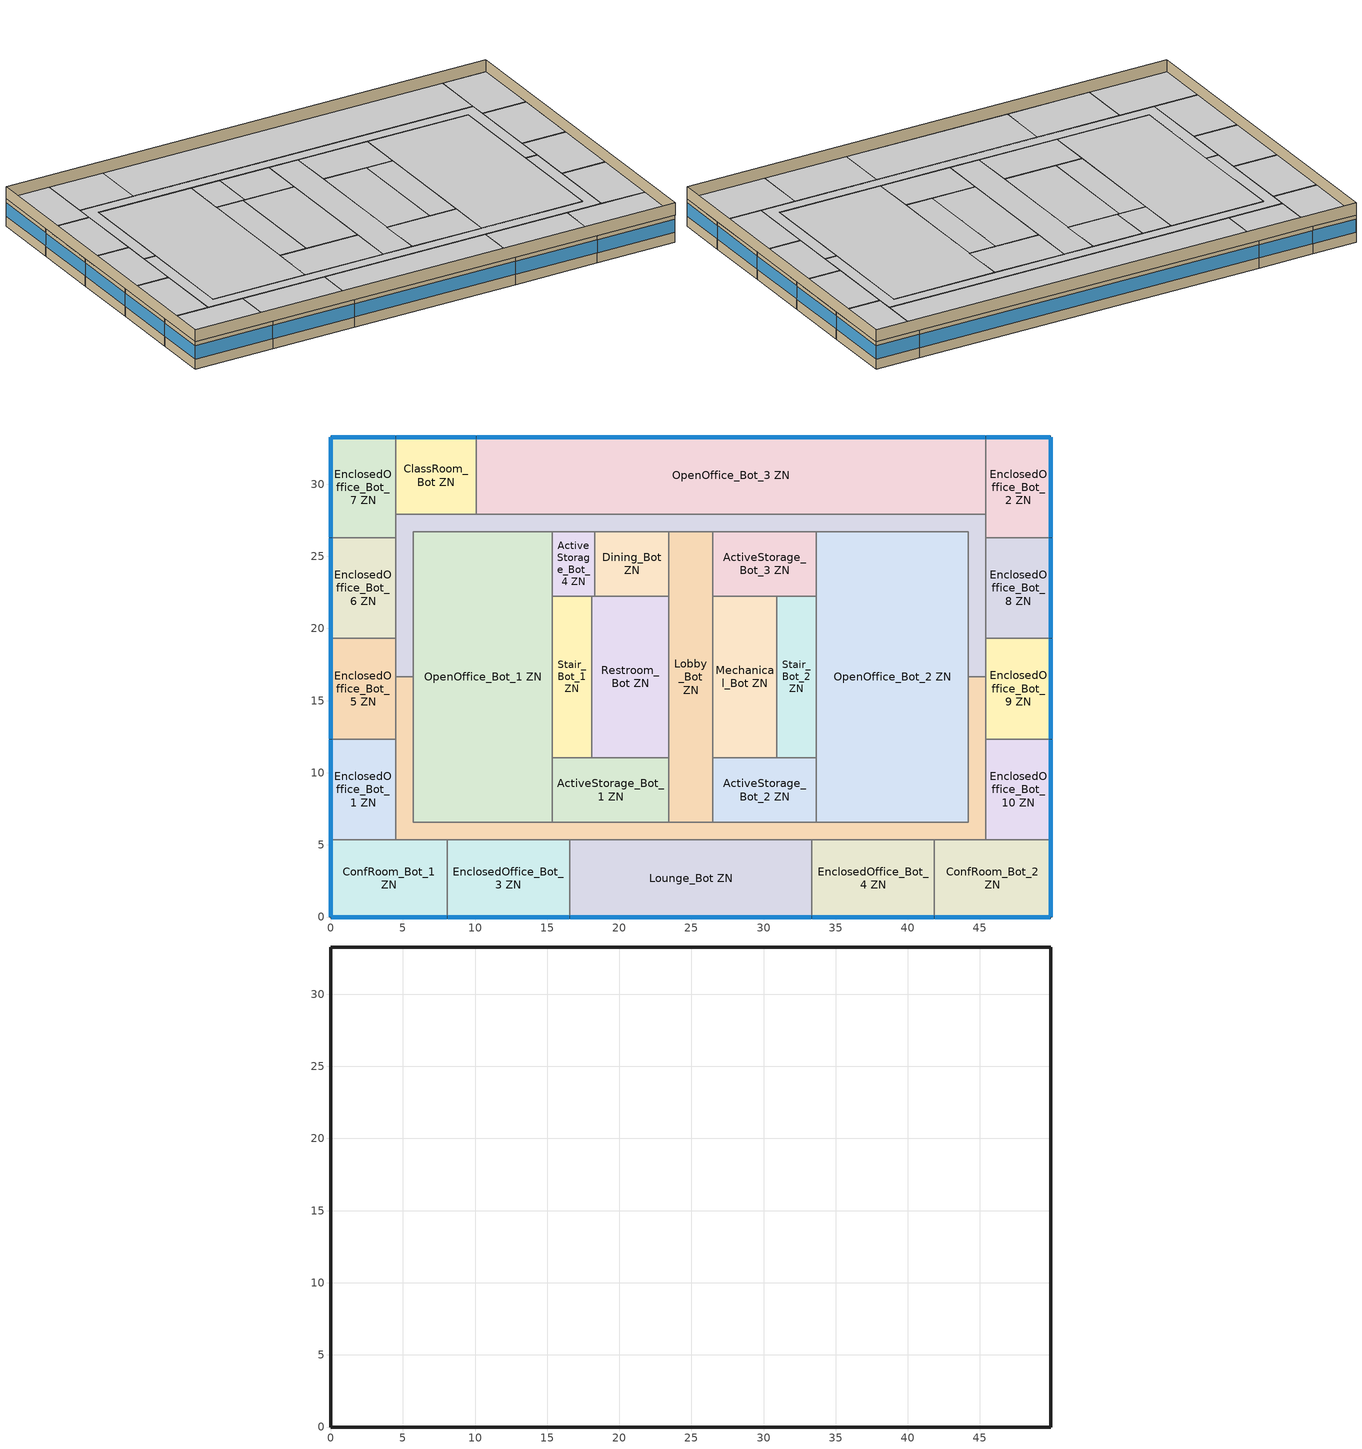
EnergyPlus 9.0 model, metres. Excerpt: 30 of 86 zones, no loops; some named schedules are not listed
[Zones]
ActiveStorage_Bot_1 ZN
 floor ground (ext_slab_8in_with_carpet): 23.43,11.04 23.43,6.56 15.35,6.56 15.35,11.04 z0
 wall to Stair_Bot_1 ZN (int_wall): 18.1,11.04 15.35,11.04 z0:2.74
 wall to Restroom_Bot ZN (int_wall): 23.43,11.04 18.1,11.04 z0:2.74
 wall to OpenOffice_Bot_1 ZN (int_wall): 15.35,11.04 15.35,6.56 z0:2.74
 wall to Corridor_Bot_1 ZN (int_wall): 15.35,6.56 23.43,6.56 z0:2.74
 wall to Lobby_Bot ZN (int_wall): 23.43,6.56 23.43,11.04 z0:2.74
 ceiling to FirstFloor_Plenum ZN (DropCeiling): 15.35,11.04 15.35,6.56 23.43,6.56 23.43,11.04 z2.74
ActiveStorage_Bot_2 ZN
 floor ground (ext_slab_8in_with_carpet): 33.67,11.04 33.67,6.56 26.48,6.56 26.48,11.04 z0
 wall to Mechanical_Bot ZN (int_wall): 30.93,11.04 26.48,11.04 z0:2.74
 wall to Lobby_Bot ZN (int_wall): 26.48,11.04 26.48,6.56 z0:2.74
 wall to Corridor_Bot_1 ZN (int_wall): 26.48,6.56 33.67,6.56 z0:2.74
 wall to Stair_Bot_2 ZN (int_wall): 33.67,11.04 30.93,11.04 z0:2.74
 wall to OpenOffice_Bot_2 ZN (int_wall): 33.67,6.56 33.67,11.04 z0:2.74
 ceiling to FirstFloor_Plenum ZN (DropCeiling): 26.48,11.04 26.48,6.56 33.67,6.56 33.67,11.04 z2.74
ActiveStorage_Bot_3 ZN
 floor ground (ext_slab_8in_with_carpet): 33.67,26.71 33.67,22.23 26.48,22.23 26.48,26.71 z0
 wall to Stair_Bot_2 ZN (int_wall): 30.93,22.23 33.67,22.23 z0:2.74
 wall to Mechanical_Bot ZN (int_wall): 26.48,22.23 30.93,22.23 z0:2.74
 wall to Lobby_Bot ZN (int_wall): 26.48,26.71 26.48,22.23 z0:2.74
 wall to Corridor_Bot_2 ZN (int_wall): 33.67,26.71 26.48,26.71 z0:2.74
 wall to OpenOffice_Bot_2 ZN (int_wall): 33.67,22.23 33.67,26.71 z0:2.74
 ceiling to FirstFloor_Plenum ZN (DropCeiling): 26.48,26.71 26.48,22.23 33.67,22.23 33.67,26.71 z2.74
ActiveStorage_Bot_4 ZN
 floor ground (ext_slab_8in_with_carpet): 18.31,26.71 18.31,22.23 15.35,22.23 15.35,26.71 z0
 wall to Dining_Bot ZN (int_wall): 18.31,22.23 18.31,26.71 z0:2.74
 wall to Restroom_Bot ZN (int_wall): 18.1,22.23 18.31,22.23 z0:2.74
 wall to OpenOffice_Bot_1 ZN (int_wall): 15.35,26.71 15.35,22.23 z0:2.74
 wall to Corridor_Bot_2 ZN (int_wall): 18.31,26.71 15.35,26.71 z0:2.74
 wall to Stair_Bot_1 ZN (int_wall): 15.35,22.23 18.1,22.23 z0:2.74
 ceiling to FirstFloor_Plenum ZN (DropCeiling): 15.35,26.71 15.35,22.23 18.31,22.23 18.31,26.71 z2.74
ClassRoom_Bot ZN
 floor ground (ext_slab_8in_with_carpet): 10.08,33.27 10.08,27.93 4.5,27.93 4.5,33.27 z0
 wall outside (nonres_ext_wall): 10.08,33.27 4.5,33.27 z0:2.74
 wall to EnclosedOffice_Bot_7 ZN (int_wall): 4.5,33.27 4.5,27.93 z0:2.74
 wall to Corridor_Bot_2 ZN (int_wall): 4.5,27.93 10.08,27.93 z0:2.74
 wall to OpenOffice_Bot_3 ZN (int_wall): 10.08,27.93 10.08,33.27 z0:2.74
 window (Window_U_0.57_SHGC_0.39): 10.06,33.27 4.53,33.27 z1.02:2.34
 ceiling to FirstFloor_Plenum ZN (DropCeiling): 4.5,33.27 4.5,27.93 10.08,27.93 10.08,33.27 z2.74
ConfRoom_Bot_1 ZN
 floor ground (ext_slab_8in_with_carpet): 8.07,5.34 8.07,0 0,0 0,5.34 z0
 wall outside (nonres_ext_wall): 0,5.34 0,0 8.07,0 z0:2.74
 wall to EnclosedOffice_Bot_1 ZN (int_wall): 4.5,5.34 0,5.34 z0:2.74
 wall to EnclosedOffice_Bot_3 ZN (int_wall): 8.07,0 8.07,5.34 z0:2.74
 wall to Corridor_Bot_1 ZN (int_wall): 8.07,5.34 4.5,5.34 z0:2.74
 window (Window_U_0.57_SHGC_0.39): 0.03,0 8.04,0 / 0,5.32 0,0.03 z1.02:2.34
 ceiling to FirstFloor_Plenum ZN (DropCeiling): 0,5.34 0,0 8.07,0 8.07,5.34 z2.74
ConfRoom_Bot_2 ZN
 floor ground (ext_slab_8in_with_carpet): 49.91,5.34 49.91,0 41.84,0 41.84,5.34 z0
 wall outside (nonres_ext_wall): 41.84,0 49.91,0 49.91,5.34 z0:2.74
 wall to Corridor_Bot_1 ZN (int_wall): 45.41,5.34 41.84,5.34 z0:2.74
 wall to EnclosedOffice_Bot_4 ZN (int_wall): 41.84,5.34 41.84,0 z0:2.74
 wall to EnclosedOffice_Bot_10 ZN (int_wall): 49.91,5.34 45.41,5.34 z0:2.74
 window (Window_U_0.57_SHGC_0.39): 41.87,0 49.89,0 / 49.91,0.03 49.91,5.32 z1.02:2.34
 ceiling to FirstFloor_Plenum ZN (DropCeiling): 41.84,5.34 41.84,0 49.91,0 49.91,5.34 z2.74
Corridor_Bot_1 ZN
 floor ground (ext_slab_8in_with_carpet): 45.41,16.64 45.41,5.34 4.5,5.34 4.5,16.64 5.72,16.64 5.72,6.56 44.19,6.56 44.19,16.64 z0
 wall to EnclosedOffice_Bot_4 ZN (int_wall): 33.34,5.34 41.84,5.34 z0:2.74
 wall to Lounge_Bot ZN (int_wall): 16.57,5.34 33.34,5.34 z0:2.74
 wall to OpenOffice_Bot_1 ZN (int_wall): 15.35,6.56 5.72,6.56 5.72,16.64 z0:2.74
 wall to Lobby_Bot ZN (int_wall): 26.48,6.56 23.43,6.56 z0:2.74
 wall to Corridor_Bot_2 ZN (int_wall): 5.72,16.64 4.5,16.64 / 45.41,16.64 44.19,16.64 z0:2.74
 wall to OpenOffice_Bot_2 ZN (int_wall): 44.19,16.64 44.19,6.56 33.67,6.56 z0:2.74
 wall to EnclosedOffice_Bot_10 ZN (int_wall): 45.41,5.34 45.41,12.34 z0:2.74
 wall to EnclosedOffice_Bot_3 ZN (int_wall): 8.07,5.34 16.57,5.34 z0:2.74
 wall to EnclosedOffice_Bot_1 ZN (int_wall): 4.5,12.33 4.5,5.34 z0:2.74
 wall to EnclosedOffice_Bot_5 ZN (int_wall): 4.5,16.64 4.5,12.33 z0:2.74
 wall to EnclosedOffice_Bot_9 ZN (int_wall): 45.41,12.34 45.41,16.64 z0:2.74
 ceiling to FirstFloor_Plenum ZN (DropCeiling): 4.5,16.64 4.5,5.34 45.41,5.34 45.41,16.64 44.19,16.64 44.19,6.56 5.72,6.56 5.72,16.64 z2.74
Corridor_Bot_2 ZN
 floor ground (ext_slab_8in_with_carpet): 45.41,27.93 45.41,16.64 44.19,16.64 44.19,26.71 5.72,26.71 5.72,16.64 4.5,16.64 4.5,27.93 z0
 wall to EnclosedOffice_Bot_7 ZN (int_wall): 4.5,27.93 4.5,26.29 z0:2.74
 wall to OpenOffice_Bot_3 ZN (int_wall): 45.41,27.93 10.08,27.93 z0:2.74
 wall to EnclosedOffice_Bot_9 ZN (int_wall): 45.41,16.64 45.41,19.32 z0:2.74
 wall to Dining_Bot ZN (int_wall): 18.31,26.71 23.43,26.71 z0:2.74
 wall to OpenOffice_Bot_2 ZN (int_wall): 33.67,26.71 44.19,26.71 44.19,16.64 z0:2.74
 wall to OpenOffice_Bot_1 ZN (int_wall): 5.72,16.64 5.72,26.71 15.35,26.71 z0:2.74
 wall to Lobby_Bot ZN (int_wall): 23.43,26.71 26.48,26.71 z0:2.74
 wall to EnclosedOffice_Bot_6 ZN (int_wall): 4.5,26.29 4.5,19.31 z0:2.74
 wall to EnclosedOffice_Bot_5 ZN (int_wall): 4.5,19.31 4.5,16.64 z0:2.74
 wall to EnclosedOffice_Bot_2 ZN (int_wall): 45.41,26.29 45.41,27.93 z0:2.74
 wall to EnclosedOffice_Bot_8 ZN (int_wall): 45.41,19.32 45.41,26.29 z0:2.74
 ceiling to FirstFloor_Plenum ZN (DropCeiling): 4.5,27.93 4.5,16.64 5.72,16.64 5.72,26.71 44.19,26.71 44.19,16.64 45.41,16.64 45.41,27.93 z2.74
Dining_Bot ZN
 floor ground (ext_slab_8in_with_carpet): 23.43,26.71 23.43,22.23 18.31,22.23 18.31,26.71 z0
 wall to Restroom_Bot ZN (int_wall): 18.31,22.23 23.43,22.23 z0:2.74
 wall to Lobby_Bot ZN (int_wall): 23.43,22.23 23.43,26.71 z0:2.74
 ceiling to FirstFloor_Plenum ZN (DropCeiling): 18.31,26.71 18.31,22.23 23.43,22.23 23.43,26.71 z2.74
EnclosedOffice_Bot_7 ZN
 floor ground (ext_slab_8in_with_carpet): 4.5,33.27 4.5,26.29 0,26.29 0,33.27 z0
 wall outside (nonres_ext_wall): 4.5,33.27 0,33.27 0,26.29 z0:2.74
 wall to EnclosedOffice_Bot_6 ZN (int_wall): 0,26.29 4.5,26.29 z0:2.74
 window (Window_U_0.57_SHGC_0.39): 4.48,33.27 0.03,33.27 z1.02:2.34; 0,33.25 0,26.32 z1.02:2.33
 ceiling to FirstFloor_Plenum ZN (DropCeiling): 0,33.27 0,26.29 4.5,26.29 4.5,33.27 z2.74
EnclosedOffice_Bot_1 ZN
 floor ground (ext_slab_8in_with_carpet): 4.5,12.33 4.5,5.34 0,5.34 0,12.33 z0
 wall outside (nonres_ext_wall): 0,12.33 0,5.34 z0:2.74
 wall to EnclosedOffice_Bot_5 ZN (int_wall): 4.5,12.33 0,12.33 z0:2.74
 window (Window_U_0.57_SHGC_0.39): 0,12.3 0,5.37 z1.02:2.33
 ceiling to FirstFloor_Plenum ZN (DropCeiling): 0,12.33 0,5.34 4.5,5.34 4.5,12.33 z2.74
EnclosedOffice_Bot_2 ZN
 floor ground (ext_slab_8in_with_carpet): 49.91,33.27 49.91,26.29 45.41,26.29 45.41,33.27 z0
 wall outside (nonres_ext_wall): 49.91,26.29 49.91,33.27 45.41,33.27 z0:2.74
 wall to OpenOffice_Bot_3 ZN (int_wall): 45.41,33.27 45.41,27.93 z0:2.74
 wall to EnclosedOffice_Bot_8 ZN (int_wall): 45.41,26.29 49.91,26.29 z0:2.74
 window (Window_U_0.57_SHGC_0.39): 49.89,33.27 45.43,33.27 z1.02:2.34; 49.91,26.32 49.91,33.25 z1.02:2.33
 ceiling to FirstFloor_Plenum ZN (DropCeiling): 45.41,33.27 45.41,26.29 49.91,26.29 49.91,33.27 z2.74
EnclosedOffice_Bot_10 ZN
 floor ground (ext_slab_8in_with_carpet): 49.91,12.33 49.91,5.34 45.41,5.34 45.41,12.33 z0
 wall outside (nonres_ext_wall): 49.91,5.34 49.91,12.33 z0:2.74
 wall to EnclosedOffice_Bot_9 ZN (int_wall): 49.91,12.33 45.41,12.33 z0:2.74
 window (Window_U_0.57_SHGC_0.39): 49.91,5.37 49.91,12.3 z1.02:2.33
 ceiling to FirstFloor_Plenum ZN (DropCeiling): 45.41,12.33 45.41,5.34 49.91,5.34 49.91,12.33 z2.74
EnclosedOffice_Bot_9 ZN
 floor ground (ext_slab_8in_with_carpet): 49.91,19.31 49.91,12.33 45.41,12.33 45.41,19.31 z0
 wall outside (nonres_ext_wall): 49.91,12.33 49.91,19.31 z0:2.74
 wall to EnclosedOffice_Bot_8 ZN (int_wall): 49.91,19.31 45.41,19.31 z0:2.74
 window (Window_U_0.57_SHGC_0.39): 49.91,12.36 49.91,19.28 z1.02:2.33
 ceiling to FirstFloor_Plenum ZN (DropCeiling): 45.41,19.31 45.41,12.33 49.91,12.33 49.91,19.31 z2.74
EnclosedOffice_Bot_3 ZN
 floor ground (ext_slab_8in_with_carpet): 16.57,5.34 16.57,0 8.07,0 8.07,5.34 z0
 wall outside (nonres_ext_wall): 8.07,0 16.57,0 z0:2.74
 wall to Lounge_Bot ZN (int_wall): 16.57,0 16.57,5.34 z0:2.74
 window (Window_U_0.57_SHGC_0.39): 8.09,0 16.55,0 z1.02:2.34
 ceiling to FirstFloor_Plenum ZN (DropCeiling): 8.07,5.34 8.07,0 16.57,0 16.57,5.34 z2.74
EnclosedOffice_Bot_4 ZN
 floor ground (ext_slab_8in_with_carpet): 41.84,5.34 41.84,0 33.34,0 33.34,5.34 z0
 wall outside (nonres_ext_wall): 33.34,0 41.84,0 z0:2.74
 wall to Lounge_Bot ZN (int_wall): 33.34,5.34 33.34,0 z0:2.74
 window (Window_U_0.57_SHGC_0.39): 33.36,0 41.82,0 z1.02:2.34
 ceiling to FirstFloor_Plenum ZN (DropCeiling): 33.34,5.34 33.34,0 41.84,0 41.84,5.34 z2.74
Lobby_Bot ZN
 floor ground (ext_slab_8in_with_carpet): 26.48,26.71 26.48,6.56 23.43,6.56 23.43,26.71 z0
 wall to Mechanical_Bot ZN (int_wall): 26.48,11.04 26.48,22.23 z0:2.74
 wall to Restroom_Bot ZN (int_wall): 23.43,22.23 23.43,11.04 z0:2.74
 ceiling to FirstFloor_Plenum ZN (DropCeiling): 23.43,26.71 23.43,6.56 26.48,6.56 26.48,26.71 z2.74
Lounge_Bot ZN
 floor ground (ext_slab_8in_with_carpet): 33.34,5.34 33.34,0 16.57,0 16.57,5.34 z0
 wall outside (nonres_ext_wall): 16.57,0 33.34,0 z0:2.74
 window (Window_U_0.57_SHGC_0.39): 16.6,0 33.31,0 z1.02:2.33
 ceiling to FirstFloor_Plenum ZN (DropCeiling): 16.57,5.34 16.57,0 33.34,0 33.34,5.34 z2.74
Mechanical_Bot ZN
 floor ground (ext_slab_8in_with_carpet): 30.93,22.23 30.93,11.04 26.48,11.04 26.48,22.23 z0
 wall to Stair_Bot_2 ZN (int_wall): 30.93,11.04 30.93,22.23 z0:2.74
 ceiling to FirstFloor_Plenum ZN (DropCeiling): 26.48,22.23 26.48,11.04 30.93,11.04 30.93,22.23 z2.74
OpenOffice_Bot_1 ZN
 floor ground (ext_slab_8in_with_carpet): 15.35,26.71 15.35,6.56 5.72,6.56 5.72,26.71 z0
 wall to Stair_Bot_1 ZN (int_wall): 15.35,11.04 15.35,22.23 z0:2.74
 ceiling to FirstFloor_Plenum ZN (DropCeiling): 5.72,26.71 5.72,6.56 15.35,6.56 15.35,26.71 z2.74
OpenOffice_Bot_2 ZN
 floor ground (ext_slab_8in_with_carpet): 44.19,26.71 44.19,6.56 33.67,6.56 33.67,26.71 z0
 wall to Stair_Bot_2 ZN (int_wall): 33.67,22.23 33.67,11.04 z0:2.74
 ceiling to FirstFloor_Plenum ZN (DropCeiling): 33.67,26.71 33.67,6.56 44.19,6.56 44.19,26.71 z2.74
OpenOffice_Bot_3 ZN
 floor ground (ext_slab_8in_with_carpet): 45.41,33.27 45.41,27.93 10.08,27.93 10.08,33.27 z0
 wall outside (nonres_ext_wall): 45.41,33.27 10.08,33.27 z0:2.74
 window (Window_U_0.57_SHGC_0.39): 45.38,33.27 10.11,33.27 z1.02:2.33
 ceiling to FirstFloor_Plenum ZN (DropCeiling): 10.08,33.27 10.08,27.93 45.41,27.93 45.41,33.27 z2.74
Restroom_Bot ZN
 floor ground (ext_slab_8in_with_carpet): 23.43,22.23 23.43,11.04 18.1,11.04 18.1,22.23 z0
 wall to Stair_Bot_1 ZN (int_wall): 18.1,22.23 18.1,11.04 z0:2.74
 ceiling to FirstFloor_Plenum ZN (DropCeiling): 18.1,22.23 18.1,11.04 23.43,11.04 23.43,22.23 z2.74
Stair_Bot_1 ZN
 floor ground (ext_slab_8in_with_carpet): 18.1,22.23 18.1,11.04 15.35,11.04 15.35,22.23 z0
 ceiling to FirstFloor_Plenum ZN (DropCeiling): 15.35,22.23 15.35,11.04 18.1,11.04 18.1,22.23 z2.74
Stair_Bot_2 ZN
 floor ground (ext_slab_8in_with_carpet): 33.67,22.23 33.67,11.04 30.93,11.04 30.93,22.23 z0
 ceiling to FirstFloor_Plenum ZN (DropCeiling): 30.93,22.23 30.93,11.04 33.67,11.04 33.67,22.23 z2.74
EnclosedOffice_Bot_6 ZN
 floor ground (ext_slab_8in_with_carpet): 4.5,26.29 4.5,19.31 0,19.31 0,26.29 z0
 wall outside (nonres_ext_wall): 0,26.29 0,19.31 z0:2.74
 wall to EnclosedOffice_Bot_5 ZN (int_wall): 0,19.31 4.5,19.31 z0:2.74
 window (Window_U_0.57_SHGC_0.39): 0,26.26 0,19.34 z1.02:2.33
 ceiling to FirstFloor_Plenum ZN (DropCeiling): 0,26.29 0,19.31 4.5,19.31 4.5,26.29 z2.74
EnclosedOffice_Bot_5 ZN
 floor ground (ext_slab_8in_with_carpet): 4.5,19.31 4.5,12.33 0,12.33 0,19.31 z0
 wall outside (nonres_ext_wall): 0,19.31 0,12.33 z0:2.74
 window (Window_U_0.57_SHGC_0.39): 0,19.28 0,12.36 z1.02:2.33
 ceiling to FirstFloor_Plenum ZN (DropCeiling): 0,19.31 0,12.33 4.5,12.33 4.5,19.31 z2.74
EnclosedOffice_Bot_8 ZN
 floor ground (ext_slab_8in_with_carpet): 49.91,26.29 49.91,19.31 45.41,19.31 45.41,26.29 z0
 wall outside (nonres_ext_wall): 49.91,19.31 49.91,26.29 z0:2.74
 window (Window_U_0.57_SHGC_0.39): 49.91,19.34 49.91,26.26 z1.02:2.33
 ceiling to FirstFloor_Plenum ZN (DropCeiling): 45.41,26.29 45.41,19.31 49.91,19.31 49.91,26.29 z2.74
FirstFloor_Plenum ZN
 wall outside (nonres_ext_wall): 49.91,0 49.91,33.27 0,33.27 0,0 49.91,0 z2.74:3.96
[Building]
OfficeMedium: North Axis {deg}=0; Terrain=City; Loads Convergence Tolerance Value=0.04; Temperature Convergence Tolerance Value {deltaC}=0.2; Solar Distribution=FullInteriorAndExterior; Maximum Number of Warmup Days=25; Minimum Number of Warmup Days=6
[Site:Location]
Site:Location=Albuquerque.Intl.Sunport_NM_USA WMO=723650; Latitude {N+ S-}=35.04; Longitude {W- E+}=-106.62; Time Zone Relative to GMT {GMT+/-}=-7; Elevation {m}=1620
[SizingPeriod:DesignDay] Day of Month=21; Dry-Bulb Temperature Range Modifier Type=DefaultMultipliers; Humidity Condition Type=Wetbulb; Barometric Pressure {Pa}=83318; Rain {Yes/No}=No; Snow on ground {Yes/No}=No; Daylight Savings Time Indicator=No
Name | Month | Day Type | Maximum Dry-Bulb Temperature {C} | Daily Dry-Bulb Temperature Range {C} | Wetbulb at Maximum Dry-Bulb {C} | Wind Speed {m/s} design conditions vs. traditional 6.71 m/s (15 mph) | Wind Direction {Degrees; N=0, S=180} | Solar Model Indicator | Clearness {0.0 to 1.1} | Wind Speed {m/s} design conditions vs. traditional 3.35 m/s (7mph) | ASHRAE Clear Sky Optical Depth for Beam Irradiance (taub) | ASHRAE Clear Sky Optical Depth for Diffuse Irradiance (taud)
Albuquerque.Intl.Sunport_NM_USA Ann Htg 99.6% Condns DB | 12 | WinterDesignDay | -7.9 | 0 | -7.9 | 3.2 | 0 | ASHRAEClearSky | 0
Albuquerque.Intl.Sunport_NM_USA Ann Clg .4% Condns DB=>MWB | 7 | SummerDesignDay | 35.1 | 13.5 | 15.7 |  | 220 | ASHRAETau |  | 4.4 | 0.463 | 1.887
[Site:WaterMainsTemperature]
Calculation Method=Correlation; Annual average outdoor air temperature {C}=13.6333; Maximum difference in monthly average outdoor air temperatures {C}=23.5
[Site:GroundTemperature:FCfactorMethod]
January Ground Temperature {C}=13.7; February Ground Temperature {C}=7; March Ground Temperature {C}=2.1; April Ground Temperature {C}=2.6; May Ground Temperature {C}=4.3; June Ground Temperature {C}=8.8; July Ground Temperature {C}=13.9; August Ground Temperature {C}=17.8; September Ground Temperature {C}=23.2; October Ground Temperature {C}=25.6; November Ground Temperature {C}=24.1; December Ground Temperature {C}=20.5
[Material:NoMass]
CP02 CARPET PAD: VeryRough, 0.21648, 0.9, 0.7, 0.8
Nonres_Exterior_Wall_Insulation: MediumSmooth, 1.03652, 0.9, 0.7, 0.7
[Construction]
InteriorFurnishings: Std Wood 6inch
DropCeiling: AC02 Acoustic Ceiling
int_wall: G01 13mm gypsum board, G01 13mm gypsum board
ext_slab_8in_with_carpet: 200mm Normalweight concrete floor, CP02 CARPET PAD
nonres_ext_wall: F07 25mm stucco, G01 16mm gypsum board, Nonres_Exterior_Wall_Insulation, G01 16mm gypsum board
Window_U_0.57_SHGC_0.39: Glazing Layer
[Material]
Name | Roughness | Thickness {m} | Conductivity {W/m-K} | Density {kg/m3} | Specific Heat {J/kg-K} | Thermal Absorptance | Solar Absorptance | Visible Absorptance | Absorptance:Thermal | Absorptance:Solar | Absorptance:Visible
Std Wood 6inch | MediumSmooth | 0.15 | 0.12 | 540 | 1210 | 0.9 | 0.7 | 0.7
AC02 Acoustic Ceiling | MediumSmooth | 0.0127 | 0.057 | 288 | 1339 | 0.9 | 0.7 | 0.2
F07 25mm stucco | Smooth | 0.0254 | 0.72 | 1856 | 840 | 0.9 | 0.7 | 0.7
G01 13mm gypsum board | Smooth | 0.0127 | 0.16 | 800 | 1090 |  |  |  | 0.9 | 0.7 | 0.5
G01 16mm gypsum board | MediumSmooth | 0.0159 | 0.16 | 800 | 1090
200mm Normalweight concrete floor | MediumRough | 0.2032 | 2.31 | 2322 | 832
[WindowMaterial:SimpleGlazingSystem]
Glazing Layer: U-Factor {W/m2-K}=3.23661; Solar Heat Gain Coefficient=0.39; Visible Transmittance=0.39
[Zone]
ActiveStorage_Bot_1 ZN; ActiveStorage_Bot_2 ZN; ActiveStorage_Bot_3 ZN; ActiveStorage_Bot_4 ZN; ClassRoom_Bot ZN; ConfRoom_Bot_1 ZN; ConfRoom_Bot_2 ZN; Corridor_Bot_1 ZN; Corridor_Bot_2 ZN; Dining_Bot ZN; EnclosedOffice_Bot_1 ZN; EnclosedOffice_Bot_10 ZN; EnclosedOffice_Bot_3 ZN; EnclosedOffice_Bot_4 ZN; Lobby_Bot ZN; Lounge_Bot ZN; Mechanical_Bot ZN; OpenOffice_Bot_1 ZN; OpenOffice_Bot_2 ZN; OpenOffice_Bot_3 ZN; Restroom_Bot ZN; Stair_Bot_1 ZN; Stair_Bot_2 ZN: 
FirstFloor_Plenum ZN: Part of Total Floor Area=No
EnclosedOffice_Bot_7 ZN; EnclosedOffice_Bot_6 ZN; EnclosedOffice_Bot_5 ZN; EnclosedOffice_Bot_2 ZN; EnclosedOffice_Bot_8 ZN; EnclosedOffice_Bot_9 ZN: Multiplier=1
[InternalMass] Construction=InteriorFurnishings
Name | Zone | Surface Area {m2}
ActiveStorage_Bot_1 Mass | ActiveStorage_Bot_1 ZN | 72.3705
ActiveStorage_Bot_2 Mass | ActiveStorage_Bot_2 ZN | 64.4479
ActiveStorage_Bot_3 Mass | ActiveStorage_Bot_3 ZN | 64.4479
ActiveStorage_Bot_4 Mass | ActiveStorage_Bot_4 ZN | 26.4846
ClassRoom_Bot Mass | ClassRoom_Bot ZN | 59.582
ConfRoom_Bot_1 Mass | ConfRoom_Bot_1 ZN | 86.211
ConfRoom_Bot_2 Mass | ConfRoom_Bot_2 ZN | 86.211
Corridor_Bot_1 Mass | Corridor_Bot_1 ZN | 148.881
Corridor_Bot_2 Mass | Corridor_Bot_2 ZN | 148.881
Dining_Bot Mass | Dining_Bot ZN | 45.8859
EnclosedOffice_Bot_7 Mass | EnclosedOffice_Bot_7 ZN | 62.8993
EnclosedOffice_Bot_10 Mass | EnclosedOffice_Bot_10 ZN | 62.8993
EnclosedOffice_Bot_3 Mass | EnclosedOffice_Bot_3 ZN | 90.8582
EnclosedOffice_Bot_4 Mass | EnclosedOffice_Bot_4 ZN | 90.8582
Lobby_Bot Mass | Lobby_Bot ZN | 122.855
Lounge_Bot Mass | Lounge_Bot ZN | 179.104
Mechanical_Bot Mass | Mechanical_Bot ZN | 99.6165
OpenOffice_Bot_1 Mass | OpenOffice_Bot_1 ZN | 388.208
OpenOffice_Bot_2 Mass | OpenOffice_Bot_2 ZN | 423.848
OpenOffice_Bot_3 Mass | OpenOffice_Bot_3 ZN | 377.296
Restroom_Bot Mass | Restroom_Bot ZN | 119.412
Stair_Bot_1 Mass | Stair_Bot_1 ZN | 61.4118
Stair_Bot_2 Mass | Stair_Bot_2 ZN | 61.4118
EnclosedOffice_Bot_6 Mass | EnclosedOffice_Bot_6 ZN | 62.8993
EnclosedOffice_Bot_5 Mass | EnclosedOffice_Bot_5 ZN | 62.8993
EnclosedOffice_Bot_1 Mass | EnclosedOffice_Bot_1 ZN | 62.8993
EnclosedOffice_Bot_9 Mass | EnclosedOffice_Bot_9 ZN | 62.8993
EnclosedOffice_Bot_8 Mass | EnclosedOffice_Bot_8 ZN | 62.8993
EnclosedOffice_Bot_2 Mass | EnclosedOffice_Bot_2 ZN | 62.8993
[People]
ClassRoom_Bot ZN People: ClassRoom_Bot ZN, ClassRoom_Bot ZN Occupancy Schedule, People, 16, 0.3, AUTOCALCULATE, ACTIVITY_SCH, No, ZoneAveraged, WORK_EFF_SCH, CLOTHING_SCH, CLOTHING_SCH, AIR_VELO_SCH
EnclosedOffice_Bot_1 ZN People: EnclosedOffice_Bot_1 ZN, EnclosedOffice_Bot_1 ZN Occupancy Schedule, People, 2, 0.3, AUTOCALCULATE, ACTIVITY_SCH, No, ZoneAveraged, WORK_EFF_SCH, CLOTHING_SCH, CLOTHING_SCH, AIR_VELO_SCH
EnclosedOffice_Bot_2 ZN People: EnclosedOffice_Bot_2 ZN, EnclosedOffice_Bot_2 ZN Occupancy Schedule, People, 2, 0.3, AUTOCALCULATE, ACTIVITY_SCH, No, ZoneAveraged, WORK_EFF_SCH, CLOTHING_SCH, CLOTHING_SCH, AIR_VELO_SCH
EnclosedOffice_Bot_3 ZN People: EnclosedOffice_Bot_3 ZN, EnclosedOffice_Bot_3 ZN Occupancy Schedule, People, 2, 0.3, AUTOCALCULATE, ACTIVITY_SCH, No, ZoneAveraged, WORK_EFF_SCH, CLOTHING_SCH, CLOTHING_SCH, AIR_VELO_SCH
EnclosedOffice_Bot_4 ZN People: EnclosedOffice_Bot_4 ZN, EnclosedOffice_Bot_4 ZN Occupancy Schedule, People, 2, 0.3, AUTOCALCULATE, ACTIVITY_SCH, No, ZoneAveraged, WORK_EFF_SCH, CLOTHING_SCH, CLOTHING_SCH, AIR_VELO_SCH
EnclosedOffice_Bot_5 ZN People: EnclosedOffice_Bot_5 ZN, EnclosedOffice_Bot_5 ZN Occupancy Schedule, People, 2, 0.3, AUTOCALCULATE, ACTIVITY_SCH, No, ZoneAveraged, WORK_EFF_SCH, CLOTHING_SCH, CLOTHING_SCH, AIR_VELO_SCH
EnclosedOffice_Bot_6 ZN People: EnclosedOffice_Bot_6 ZN, EnclosedOffice_Bot_6 ZN Occupancy Schedule, People, 2, 0.3, AUTOCALCULATE, ACTIVITY_SCH, No, ZoneAveraged, WORK_EFF_SCH, CLOTHING_SCH, CLOTHING_SCH, AIR_VELO_SCH
EnclosedOffice_Bot_7 ZN People: EnclosedOffice_Bot_7 ZN, EnclosedOffice_Bot_7 ZN Occupancy Schedule, People, 2, 0.3, AUTOCALCULATE, ACTIVITY_SCH, No, ZoneAveraged, WORK_EFF_SCH, CLOTHING_SCH, CLOTHING_SCH, AIR_VELO_SCH
EnclosedOffice_Bot_8 ZN People: EnclosedOffice_Bot_8 ZN, EnclosedOffice_Bot_8 ZN Occupancy Schedule, People, 2, 0.3, AUTOCALCULATE, ACTIVITY_SCH, No, ZoneAveraged, WORK_EFF_SCH, CLOTHING_SCH, CLOTHING_SCH, AIR_VELO_SCH
EnclosedOffice_Bot_9 ZN People: EnclosedOffice_Bot_9 ZN, EnclosedOffice_Bot_9 ZN Occupancy Schedule, People, 2, 0.3, AUTOCALCULATE, ACTIVITY_SCH, No, ZoneAveraged, WORK_EFF_SCH, CLOTHING_SCH, CLOTHING_SCH, AIR_VELO_SCH
EnclosedOffice_Bot_10 ZN People: EnclosedOffice_Bot_10 ZN, EnclosedOffice_Bot_10 ZN Occupancy Schedule, People, 2, 0.3, AUTOCALCULATE, ACTIVITY_SCH, No, ZoneAveraged, WORK_EFF_SCH, CLOTHING_SCH, CLOTHING_SCH, AIR_VELO_SCH
ConfRoom_Bot_1 ZN People: ConfRoom_Bot_1 ZN, ConfRoom_Bot_1 ZN Occupancy Schedule, People, 23, 0.3, AUTOCALCULATE, ACTIVITY_SCH, No, ZoneAveraged, WORK_EFF_SCH, CLOTHING_SCH, CLOTHING_SCH, AIR_VELO_SCH
ConfRoom_Bot_2 ZN People: ConfRoom_Bot_2 ZN, ConfRoom_Bot_2 ZN Occupancy Schedule, People, 23, 0.3, AUTOCALCULATE, ACTIVITY_SCH, No, ZoneAveraged, WORK_EFF_SCH, CLOTHING_SCH, CLOTHING_SCH, AIR_VELO_SCH
Dining_Bot ZN People: Dining_Bot ZN, Dining_Bot ZN Occupancy Schedule, People, 12, 0.3, AUTOCALCULATE, ACTIVITY_SCH, No, ZoneAveraged, WORK_EFF_SCH, CLOTHING_SCH, CLOTHING_SCH, AIR_VELO_SCH
Lounge_Bot ZN People: Lounge_Bot ZN, Lounge_Bot ZN Occupancy Schedule, People, 29, 0.3, AUTOCALCULATE, ACTIVITY_SCH, No, ZoneAveraged, WORK_EFF_SCH, CLOTHING_SCH, CLOTHING_SCH, AIR_VELO_SCH
Lobby_Bot ZN People: Lobby_Bot ZN, Lobby_Bot ZN Occupancy Schedule, People, 7, 0.3, AUTOCALCULATE, ACTIVITY_SCH, No, ZoneAveraged, WORK_EFF_SCH, CLOTHING_SCH, CLOTHING_SCH, AIR_VELO_SCH
OpenOffice_Bot_1 ZN People: OpenOffice_Bot_1 ZN, OpenOffice_Bot_1 ZN Occupancy Schedule, People, 10, 0.3, AUTOCALCULATE, ACTIVITY_SCH, No, ZoneAveraged, WORK_EFF_SCH, CLOTHING_SCH, CLOTHING_SCH, AIR_VELO_SCH
OpenOffice_Bot_2 ZN People: OpenOffice_Bot_2 ZN, OpenOffice_Bot_2 ZN Occupancy Schedule, People, 11, 0.3, AUTOCALCULATE, ACTIVITY_SCH, No, ZoneAveraged, WORK_EFF_SCH, CLOTHING_SCH, CLOTHING_SCH, AIR_VELO_SCH
OpenOffice_Bot_3 ZN People: OpenOffice_Bot_3 ZN, OpenOffice_Bot_3 ZN Occupancy Schedule, People, 10, 0.3, AUTOCALCULATE, ACTIVITY_SCH, No, ZoneAveraged, WORK_EFF_SCH, CLOTHING_SCH, CLOTHING_SCH, AIR_VELO_SCH
[Lights] Schedule=BLDG_LIGHT_SCH; Design Level Calculation Method=Watts/Area; Watts per Zone Floor Area {W/m2}=10.7639; Return Air Fraction=0; Fraction Radiant=0.7; Fraction Visible=0.2; Fraction Replaceable=1; Return Air Fraction Calculated from Plenum Temperature=No
Name | Zone or ZoneList
ActiveStorage_Bot_1 ZN_Lights | ActiveStorage_Bot_1 ZN
ActiveStorage_Bot_2 ZN_Lights | ActiveStorage_Bot_2 ZN
ActiveStorage_Bot_3 ZN_Lights | ActiveStorage_Bot_3 ZN
ActiveStorage_Bot_4 ZN_Lights | ActiveStorage_Bot_4 ZN
ClassRoom_Bot ZN_Lights | ClassRoom_Bot ZN
ConfRoom_Bot_1 ZN_Lights | ConfRoom_Bot_1 ZN
ConfRoom_Bot_2 ZN_Lights | ConfRoom_Bot_2 ZN
Corridor_Bot_1 ZN_Lights | Corridor_Bot_1 ZN
Corridor_Bot_2 ZN_Lights | Corridor_Bot_2 ZN
Dining_Bot ZN_Lights | Dining_Bot ZN
EnclosedOffice_Bot_1 ZN_Lights | EnclosedOffice_Bot_1 ZN
EnclosedOffice_Bot_10 ZN_Lights | EnclosedOffice_Bot_10 ZN
EnclosedOffice_Bot_3 ZN_Lights | EnclosedOffice_Bot_3 ZN
EnclosedOffice_Bot_4 ZN_Lights | EnclosedOffice_Bot_4 ZN
Lobby_Bot ZN_Lights | Lobby_Bot ZN
Lounge_Bot ZN_Lights | Lounge_Bot ZN
Mechanical_Bot ZN_Lights | Mechanical_Bot ZN
OpenOffice_Bot_1 ZN_Lights | OpenOffice_Bot_1 ZN
OpenOffice_Bot_2 ZN_Lights | OpenOffice_Bot_2 ZN
OpenOffice_Bot_3 ZN_Lights | OpenOffice_Bot_3 ZN
Restroom_Bot ZN_Lights | Restroom_Bot ZN
Stair_Bot_1 ZN_Lights | Stair_Bot_1 ZN
Stair_Bot_2 ZN_Lights | Stair_Bot_2 ZN
EnclosedOffice_Bot_7 ZN_Lights | EnclosedOffice_Bot_7 ZN
EnclosedOffice_Bot_6 ZN_Lights | EnclosedOffice_Bot_6 ZN
EnclosedOffice_Bot_5 ZN_Lights | EnclosedOffice_Bot_5 ZN
EnclosedOffice_Bot_2 ZN_Lights | EnclosedOffice_Bot_2 ZN
EnclosedOffice_Bot_8 ZN_Lights | EnclosedOffice_Bot_8 ZN
EnclosedOffice_Bot_9 ZN_Lights | EnclosedOffice_Bot_9 ZN
[ElectricEquipment] Zone or ZoneList=Lobby_Bot ZN; Design Level Calculation Method=EquipmentLevel; Fraction Latent=0; Fraction Radiant=0.5; Fraction Lost=0
Name | Schedule | Design Level {W}
Core_bottom_Elevators_Equip | BLDG_ELEVATORS | 32109.9
Elevators_Lights_Fan | ELEV_LIGHT_FAN_SCH_24_7 | 323.8
[ZoneInfiltration:DesignFlowRate]
Name | Zone or ZoneList | Schedule | Design Flow Rate Calculation Method | Flow per Exterior Surface Area {m3/s-m2} | Constant Term Coefficient | Temperature Term Coefficient | Velocity Term Coefficient | Velocity Squared Term Coefficient | Design Flow Rate {m3/s}
ClassRoom_Bot Infiltration | ClassRoom_Bot ZN | INFIL_SCH_PNNL | Flow/ExteriorArea | 0.00102413 | 0 | 0 | 0.224 | 0
ConfRoom_Bot_1 Infiltration | ConfRoom_Bot_1 ZN | INFIL_SCH_PNNL | Flow/ExteriorArea | 0.00102413 | 0 | 0 | 0.224 | 0
ConfRoom_Bot_2 Infiltration | ConfRoom_Bot_2 ZN | INFIL_SCH_PNNL | Flow/ExteriorArea | 0.00102413 | 0 | 0 | 0.224 | 0
EnclosedOffice_Bot_7 Infiltration | EnclosedOffice_Bot_7 ZN | INFIL_SCH_PNNL | Flow/ExteriorArea | 0.00102413 | 0 | 0 | 0.224 | 0
EnclosedOffice_Bot_10 Infiltration | EnclosedOffice_Bot_10 ZN | INFIL_SCH_PNNL | Flow/ExteriorArea | 0.00102413 | 0 | 0 | 0.224 | 0
EnclosedOffice_Bot_3 Infiltration | EnclosedOffice_Bot_3 ZN | INFIL_SCH_PNNL | Flow/ExteriorArea | 0.00102413 | 0 | 0 | 0.224 | 0
EnclosedOffice_Bot_4 Infiltration | EnclosedOffice_Bot_4 ZN | INFIL_SCH_PNNL | Flow/ExteriorArea | 0.00102413 | 0 | 0 | 0.224 | 0
FirstFloor_Plenum Infiltration | FirstFloor_Plenum ZN | ALWAYS_ON | Flow/ExteriorArea | 0.00102413 | 0 | 0 | 0.224 | 0
entry door Infiltration | Lounge_Bot ZN | INFIL_Door_Opening_SCH | Flow/Zone |  |  |  |  |  | 0.67866
Lounge_Bot Infiltration | Lounge_Bot ZN | INFIL_SCH_PNNL | Flow/ExteriorArea | 0.00102413 | 0 | 0 | 0.224 | 0
OpenOffice_Bot_3 Infiltration | OpenOffice_Bot_3 ZN | INFIL_SCH_PNNL | Flow/ExteriorArea | 0.00102413 | 0 | 0 | 0.224 | 0
EnclosedOffice_Bot_6 Infiltration | EnclosedOffice_Bot_6 ZN | INFIL_SCH_PNNL | Flow/ExteriorArea | 0.00102413 | 0 | 0 | 0.224 | 0
EnclosedOffice_Bot_5 Infiltration | EnclosedOffice_Bot_5 ZN | INFIL_SCH_PNNL | Flow/ExteriorArea | 0.00102413 | 0 | 0 | 0.224 | 0
EnclosedOffice_Bot_1 Infiltration | EnclosedOffice_Bot_1 ZN | INFIL_SCH_PNNL | Flow/ExteriorArea | 0.00102413 | 0 | 0 | 0.224 | 0
EnclosedOffice_Bot_9 Infiltration | EnclosedOffice_Bot_9 ZN | INFIL_SCH_PNNL | Flow/ExteriorArea | 0.00102413 | 0 | 0 | 0.224 | 0
EnclosedOffice_Bot_8 Infiltration | EnclosedOffice_Bot_8 ZN | INFIL_SCH_PNNL | Flow/ExteriorArea | 0.00102413 | 0 | 0 | 0.224 | 0
EnclosedOffice_Bot_2 Infiltration | EnclosedOffice_Bot_2 ZN | INFIL_SCH_PNNL | Flow/ExteriorArea | 0.00102413 | 0 | 0 | 0.224 | 0
[Exterior:Lights]
Exterior_Lights: Schedule=Exterior_Lgt_ALWAYS_ON; Design Level {W}=14338.2; Control Option=AstronomicalClock
[AirLoopHVAC:ReturnPlenum]
FirstFloor_Return_Plenum: Zone=FirstFloor_Plenum ZN
[Schedule:Compact]
ACTIVITY_SCH: Through: 12/31, For: AllDays, Until: 24:00, 120
WORK_EFF_SCH: Through: 12/31, For: AllDays, Until: 24:00, 0
AIR_VELO_SCH: Through: 12/31, For: AllDays, Until: 24:00, 0.2
CLOTHING_SCH: Through: 04/30, For: AllDays, Until: 24:00, 1, Through: 09/30, For: AllDays, Until: 24:00, 0.5, Through: 12/31, For: AllDays, Until: 24:00, 1
ClassRoom_Bot ZN Occupancy Schedule: Through: 12/31, For: Monday, Until: 07:00, 0, Until: 07:20, 0, Until: 07:40, 0, Until: 08:00, 0, Until: 08:20, 0, Until: 08:40, 0, Until: 09:00, 0, Until: 09:20, 0, Until: 09:40, 0, Until: 10:00, 0.455, Until: 10:20, 0.909, Until: 10:40, 0.909, Until: 11:00, 0.455, Until: 11:20, 0, Until: 11:40, 0, Until: 12:00, 0, Until: 12:20, 0, Until: 12:40, 0, Until: 13:00, 0, Until: 13:20, 0, Until: 13:40, 0.818, Until: 14:00, 0.727, Until: 14:20, 0.545, Until: 14:40, 0, Until: 15:00, 0, Until: 15:20, 0, Until: 15:40, 0, Until: 16:00, 0, Until: 16:20, 0, Until: 16:40, 0, Until: 17:00, 0.273, Until: 17:20, 0.545, Until: 17:40, 0.545, Until: 18:00, 0.273, Until: 18:20, 0, Until: 18:40, 0, Until: 19:00, 0, Until: 19:20, 0, Until: 19:40, 0, Until: 20:00, 0, Until: 20:20, 0, Until: 20:40, 0, Until: 21:00, 0, Until: 24:00, 0, For: Tuesday, Until: 07:00, 0, Until: 07:20, 0, Until: 07:40, 0, Until: 08:00, 0, Until: 08:20, 0, Until: 08:40, 0, Until: 09:00, 0, Until: 09:20, 0, Until: 09:40, 0, Until: 10:00, 0.455, Until: 10:20, 0.909, Until: 10:40, 0.909, Until: 11:00, 0.909, Until: 11:20, 0.909, Until: 11:40, 0, Until: 12:00, 0, Until: 12:20, 0, Until: 12:40, 0, Until: 13:00, 0, Until: 13:20, 0, Until: 13:40, 0, Until: 14:00, 0, Until: 14:20, 0, Until: 14:40, 0, Until: 15:00, 0, Until: 15:20, 0, Until: 15:40, 0, Until: 16:00, 0.364, Until: 16:20, 0.818, Until: 16:40, 0, Until: 17:00, 0, Until: 17:20, 0, Until: 17:40, 0, Until: 18:00, 0, Until: 18:20, 0, Until: 18:40, 0, Until: 19:00, 0, Until: 19:20, 0, Until: 19:40, 0, Until: 20:00, 0, Until: 20:20, 0, Until: 20:40, 0, Until: 21:00, 0, Until: 24:00, 0, For: Wednesday, Until: 07:00, 0, Until: 07:20, 0, Until: 07:40, 0.636, Until: 08:00, 0.364, Until: 08:20, 0, Until: 08:40, 0, Until: 09:00, 0, Until: 09:20, 0, Until: 09:40, 0, Until: 10:00, 0, Until: 10:20, 0, Until: 10:40, 0, Until: 11:00, 0, Until: 11:20, 0, Until: 11:40, 0, Until: 12:00, 0, Until: 12:20, 0, Until: 12:40, 0, Until: 13:00, 0, Until: 13:20, 0, Until: 13:40, 0, Until: 14:00, 0, Until: 14:20, 0, Until: 14:40, 0, Until: 15:00, 0, Until: 15:20, 0, Until: 15:40, 0, Until: 16:00, 0.182, Until: 16:20, 0.455, Until: 16:40, 0.455, Until: 17:00, 0.455, Until: 17:20, 0.455, Until: 17:40, 0, Until: 18:00, 0, Until: 18:20, 0, Until: 18:40, 0, Until: 19:00, 0, Until: 19:20, 0, Until: 19:40, 0, Until: 20:00, 0, Until: 20:20, 0, Until: 20:40, 0, Until: 21:00, 0, Until: 24:00, 0, For: Thursday, Until: 07:00, 0, Until: 07:20, 0, Until: 07:40, 0, Until: 08:00, 0, Until: 08:20, 0, Until: 08:40, 0, Until: 09:00, 0, Until: 09:20, 0, Until: 09:40, 0, Until: 10:00, 0, Until: 10:20, 0, Until: 10:40, 0, Until: 11:00, 0, Until: 11:20, 0, Until: 11:40, 0, Until: 12:00, 0, Until: 12:20, 0, Until: 12:40, 0, Until: 13:00, 0, Until: 13:20, 0, Until: 13:40, 0.636, Until: 14:00, 0.636, Until: 14:20, 0.636, Until: 14:40, 0, Until: 15:00, 0, Until: 15:20, 0, Until: 15:40, 0, Until: 16:00, 0.273, Until: 16:20, 0.545, Until: 16:40, 1, Until: 17:00, 0.727, Until: 17:20, 0.545, Until: 17:40, 0.545, Until: 18:00, 0.273, Until: 18:20, 0, Until: 18:40, 0, Until: 19:00, 0.182, Until: 19:20, 0.455, Until: 19:40, 0, Until: 20:00, 0, Until: 20:20, 0, Until: 20:40, 0, Until: 21:00, 0, Until: 24:00, 0, For: Friday, Until: 07:00, 0, Until: 07:20, 0, Until: 07:40, 0, Until: 08:00, 0, Until: 08:20, 0, Until: 08:40, 0, Until: 09:00, 0, Until: 09:20, 0, Until: 09:40, 0, Until: 10:00, 0, Until: 10:20, 0, Until: 10:40, 0, Until: 11:00, 0, Until: 11:20, 0, Until: 11:40, 0.364, Until: 12:00, 0.364, Until: 12:20, 0.364, Until: 12:40, 0, Until: 13:00, 0, Until: 13:20, 0, Until: 13:40, 0, Until: 14:00, 0, Until: 14:20, 0, Until: 14:40, 0.364, Until: 15:00, 0.182, Until: 15:20, 0, Until: 15:40, 0, Until: 16:00, 0, Until: 16:20, 0, Until: 16:40, 0, Until: 17:00, 0, Until: 17:20, 0, Until: 17:40, 0, Until: 18:00, 0, Until: 18:20, 0, Until: 18:40, 0, Until: 19:00, 0.273, Until: 19:20, 0.545, Until: 19:40, 0, Until: 20:00, 0, Until: 20:20, 0, Until: 20:40, 0, Until: 21:00, 0, Until: 24:00, 0, For: Saturday, Until: 07:00, 0, Until: 07:20, 0, Until: 07:40, 0, Until: 08:00, 0, Until: 08:20, 0, Until: 08:40, 0, Until: 09:00, 0, Until: 09:20, 0, Until: 09:40, 0, Until: 10:00, 0, Until: 10:20, 0, Until: 10:40, 0, Until: 11:00, 0, Until: 11:20, 0, Until: 11:40, 0, Until: 12:00, 0, Until: 12:20, 0, Until: 12:40, 0, Until: 13:00, 0, Until: 13:20, 0, Until: 13:40, 0, Until: 14:00, 0, Until: 14:20, 0, Until: 14:40, 0, Until: 15:00, 0, Until: 15:20, 0, Until: 15:40, 0, Until: 16:00, 0, Until: 24:00, 0, For: Sunday WinterDesignDay Holiday CustomDay1 CustomDay2, Until: 24:00, 0, For: SummerDesignDay, Until: 06:00, 0, Until: 22:00, 1, Until: 24:00, 0.05
EnclosedOffice_Bot_1 ZN Occupancy Schedule: Through: 12/31, For: Monday, Until: 07:00, 0, Until: 07:20, 0, Until: 07:40, 0, Until: 08:00, 0.5, Until: 08:20, 0.5, Until: 08:40, 1, Until: 09:00, 0.5, Until: 09:20, 0.5, Until: 09:40, 0.5, Until: 10:00, 0.5, Until: 10:20, 1, Until: 10:40, 1, Until: 11:00, 1, Until: 11:20, 1, Until: 11:40, 1, Until: 12:00, 1, Until: 12:20, 1, Until: 12:40, 1, Until: 13:00, 0.5, Until: 13:20, 0, Until: 13:40, 0.5, Until: 14:00, 0.5, Until: 14:20, 1, Until: 14:40, 1, Until: 15:00, 1, Until: 15:20, 1, Until: 15:40, 1, Until: 16:00, 1, Until: 16:20, 1, Until: 16:40, 0.5, Until: 17:00, 0.5, Until: 17:20, 1, Until: 17:40, 1, Until: 18:00, 0.5, Until: 18:20, 0, Until: 18:40, 0, Until: 19:00, 0, Until: 19:20, 0, Until: 19:40, 0, Until: 20:00, 0, Until: 20:20, 0, Until: 20:40, 0, Until: 21:00, 0, Until: 24:00, 0, For: Tuesday, Until: 07:00, 0, Until: 07:20, 0, Until: 07:40, 0, Until: 08:00, 0.5, Until: 08:20, 0.5, Until: 08:40, 0.5, Until: 09:00, 0.5, Until: 09:20, 1, Until: 09:40, 1, Until: 10:00, 1, Until: 10:20, 1, Until: 10:40, 1, Until: 11:00, 1, Until: 11:20, 1, Until: 11:40, 1, Until: 12:00, 1, Until: 12:20, 1, Until: 12:40, 1, Until: 13:00, 0, Until: 13:20, 0, Until: 13:40, 0, Until: 14:00, 0.5, Until: 14:20, 1, Until: 14:40, 0, Until: 15:00, 0, Until: 15:20, 0, Until: 15:40, 1, Until: 16:00, 1, Until: 16:20, 1, Until: 16:40, 1, Until: 17:00, 1, Until: 17:20, 1, Until: 17:40, 1, Until: 18:00, 0, Until: 18:20, 0, Until: 18:40, 0, Until: 19:00, 0, Until: 19:20, 0, Until: 19:40, 0, Until: 20:00, 0, Until: 20:20, 0, Until: 20:40, 0, Until: 21:00, 0, Until: 24:00, 0, For: Wednesday, Until: 07:00, 0, Until: 07:20, 0, Until: 07:40, 0, Until: 08:00, 0, Until: 08:20, 1, Until: 08:40, 0.5, Until: 09:00, 0.5, Until: 09:20, 0.5, Until: 09:40, 0.5, Until: 10:00, 0.5, Until: 10:20, 0.5, Until: 10:40, 1, Until: 11:00, 1, Until: 11:20, 1, Until: 11:40, 1, Until: 12:00, 1, Until: 12:20, 1, Until: 12:40, 0.5, Until: 13:00, 0.5, Until: 13:20, 0.5, Until: 13:40, 0.5, Until: 14:00, 0.5, Until: 14:20, 0.5, Until: 14:40, 1, Until: 15:00, 1, Until: 15:20, 1, Until: 15:40, 0.5, Until: 16:00, 0.5, Until: 16:20, 1, Until: 16:40, 0.5, Until: 17:00, 0.5, Until: 17:20, 1, Until: 17:40, 1, Until: 18:00, 1, Until: 18:20, 0.5, Until: 18:40, 0.5, Until: 19:00, 0, Until: 19:20, 0, Until: 19:40, 0, Until: 20:00, 0, Until: 20:20, 0, Until: 20:40, 0, Until: 21:00, 0, Until: 24:00, 0, For: Thursday, Until: 07:00, 0, Until: 07:20, 0, Until: 07:40, 0, Until: 08:00, 0, Until: 08:20, 1, Until: 08:40, 1, Until: 09:00, 0.5, Until: 09:20, 0.5, Until: 09:40, 1, Until: 10:00, 1, Until: 10:20, 1, Until: 10:40, 1, Until: 11:00, 1, Until: 11:20, 1, Until: 11:40, 1, Until: 12:00, 1, Until: 12:20, 1, Until: 12:40, 0, Until: 13:00, 0, Until: 13:20, 0, Until: 13:40, 0, Until: 14:00, 0, Until: 14:20, 0, Until: 14:40, 1, Until: 15:00, 1, Until: 15:20, 1, Until: 15:40, 0, Until: 16:00, 0, Until: 16:20, 0.5, Until: 16:40, 0.5, Until: 17:00, 0.5, Until: 17:20, 0.5, Until: 17:40, 1, Until: 18:00, 0.5, Until: 18:20, 0.5, Until: 18:40, 0.5, Until: 19:00, 0, Until: 19:20, 0, Until: 19:40, 0, Until: 20:00, 0, Until: 20:20, 0, Until: 20:40, 0, Until: 21:00, 0, Until: 24:00, 0, For: Friday, Until: 07:00, 0, Until: 07:20, 0, Until: 07:40, 0, Until: 08:00, 0, Until: 08:20, 0, Until: 08:40, 0.5, Until: 09:00, 0, Until: 09:20, 0, Until: 09:40, 0, Until: 10:00, 0, Until: 10:20, 0.5, Until: 10:40, 0, Until: 11:00, 0, Until: 11:20, 0, Until: 11:40, 0.5, Until: 12:00, 0.5, Until: 12:20, 0.5, Until: 12:40, 0.5, Until: 13:00, 0, Until: 13:20, 0, Until: 13:40, 0, Until: 14:00, 0, Until: 14:20, 0.5, Until: 14:40, 0, Until: 15:00, 0, Until: 15:20, 0.5, Until: 15:40, 0.5, Until: 16:00, 0.5, Until: 16:20, 0.5, Until: 16:40, 0.5, Until: 17:00, 0.5, Until: 17:20, 0.5, Until: 17:40, 0, Until: 18:00, 0, Until: 18:20, 0.5, Until: 18:40, 0.5, Until: 19:00, 0, Until: 19:20, 0, Until: 19:40, 0, Until: 20:00, 0, Until: 20:20, 0, Until: 20:40, 0, Until: 21:00, 0, Until: 24:00, 0, For: Saturday, Until: 07:00, 0, Until: 07:20, 0, Until: 07:40, 0, Until: 08:00, 0, Until: 08:20, 0, Until: 08:40, 0, Until: 09:00, 0, Until: 09:20, 0, Until: 09:40, 0, Until: 10:00, 0, Until: 10:20, 0, Until: 10:40, 0, Until: 11:00, 0, Until: 11:20, 0, Until: 11:40, 0, Until: 12:00, 0, Until: 12:20, 0, Until: 12:40, 0, Until: 13:00, 0, Until: 13:20, 0, Until: 13:40, 0, Until: 14:00, 0, Until: 14:20, 0, Until: 14:40, 0, Until: 15:00, 0, Until: 15:20, 0, Until: 15:40, 0, Until: 16:00, 0, Until: 24:00, 0, For: Sunday WinterDesignDay Holiday CustomDay1 CustomDay2, Until: 24:00, 0, For: SummerDesignDay, Until: 06:00, 0, Until: 22:00, 1, Until: 24:00, 0.05
EnclosedOffice_Bot_2 ZN Occupancy Schedule: Through: 12/31, For: Monday, Until: 07:00, 0, Until: 07:20, 0, Until: 07:40, 0, Until: 08:00, 0, Until: 08:20, 0, Until: 08:40, 1, Until: 09:00, 1, Until: 09:20, 1, Until: 09:40, 1, Until: 10:00, 1, Until: 10:20, 1, Until: 10:40, 1, Until: 11:00, 1, Until: 11:20, 1, Until: 11:40, 1, Until: 12:00, 1, Until: 12:20, 0.5, Until: 12:40, 0.5, Until: 13:00, 0, Until: 13:20, 0, Until: 13:40, 0.5, Until: 14:00, 0.5, Until: 14:20, 0.5, Until: 14:40, 0.5, Until: 15:00, 0, Until: 15:20, 0.5, Until: 15:40, 1, Until: 16:00, 1, Until: 16:20, 1, Until: 16:40, 0.5, Until: 17:00, 0.5, Until: 17:20, 1, Until: 17:40, 1, Until: 18:00, 0.5, Until: 18:20, 0.5, Until: 18:40, 0, Until: 19:00, 0, Until: 19:20, 0, Until: 19:40, 0, Until: 20:00, 0, Until: 20:20, 0, Until: 20:40, 0, Until: 21:00, 0, Until: 24:00, 0, For: Tuesday, Until: 07:00, 0, Until: 07:20, 0, Until: 07:40, 0, Until: 08:00, 0, Until: 08:20, 1, Until: 08:40, 1, Until: 09:00, 1, Until: 09:20, 1, Until: 09:40, 1, Until: 10:00, 0.5, Until: 10:20, 0.5, Until: 10:40, 0.5, Until: 11:00, 0.5, Until: 11:20, 1, Until: 11:40, 1, Until: 12:00, 0.5, Until: 12:20, 0.5, Until: 12:40, 0.5, Until: 13:00, 0.5, Until: 13:20, 0, Until: 13:40, 0, Until: 14:00, 0.5, Until: 14:20, 1, Until: 14:40, 1, Until: 15:00, 0.5, Until: 15:20, 0.5, Until: 15:40, 1, Until: 16:00, 0.5, Until: 16:20, 0.5, Until: 16:40, 0.5, Until: 17:00, 0, Until: 17:20, 0.5, Until: 17:40, 0, Until: 18:00, 0, Until: 18:20, 0, Until: 18:40, 0, Until: 19:00, 0, Until: 19:20, 0, Until: 19:40, 0, Until: 20:00, 0, Until: 20:20, 0, Until: 20:40, 0, Until: 21:00, 0, Until: 24:00, 0, For: Wednesday, Until: 07:00, 0, Until: 07:20, 0, Until: 07:40, 0, Until: 08:00, 0, Until: 08:20, 1, Until: 08:40, 1, Until: 09:00, 1, Until: 09:20, 1, Until: 09:40, 1, Until: 10:00, 1, Until: 10:20, 1, Until: 10:40, 1, Until: 11:00, 1, Until: 11:20, 1, Until: 11:40, 1, Until: 12:00, 1, Until: 12:20, 1, Until: 12:40, 1, Until: 13:00, 0, Until: 13:20, 0, Until: 13:40, 0, Until: 14:00, 1, Until: 14:20, 1, Until: 14:40, 0.5, Until: 15:00, 0.5, Until: 15:20, 1, Until: 15:40, 0.5, Until: 16:00, 0.5, Until: 16:20, 0.5, Until: 16:40, 1, Until: 17:00, 1, Until: 17:20, 1, Until: 17:40, 0.5, Until: 18:00, 0.5, Until: 18:20, 0.5, Until: 18:40, 0.5, Until: 19:00, 0, Until: 19:20, 0, Until: 19:40, 0, Until: 20:00, 0, Until: 20:20, 0, Until: 20:40, 0, Until: 21:00, 0, Until: 24:00, 0, For: Thursday, Until: 07:00, 0, Until: 07:20, 0, Until: 07:40, 0, Until: 08:00, 0, Until: 08:20, 0, Until: 08:40, 1, Until: 09:00, 1, Until: 09:20, 1, Until: 09:40, 1, Until: 10:00, 1, Until: 10:20, 1, Until: 10:40, 0.5, Until: 11:00, 0.5, Until: 11:20, 1, Until: 11:40, 1, Until: 12:00, 1, Until: 12:20, 1, Until: 12:40, 0.5, Until: 13:00, 0, Until: 13:20, 0, Until: 13:40, 0, Until: 14:00, 0, Until: 14:20, 0, Until: 14:40, 0, Until: 15:00, 0, Until: 15:20, 0.5, Until: 15:40, 1, Until: 16:00, 1, Until: 16:20, 1, Until: 16:40, 1, Until: 17:00, 1, Until: 17:20, 1, Until: 17:40, 1, Until: 18:00, 1, Until: 18:20, 0.5, Until: 18:40, 0.5, Until: 19:00, 0.5, Until: 19:20, 0, Until: 19:40, 0, Until: 20:00, 0, Until: 20:20, 0, Until: 20:40, 0, Until: 21:00, 0, Until: 24:00, 0, For: Friday, Until: 07:00, 0, Until: 07:20, 0, Until: 07:40, 0, Until: 08:00, 0.5, Until: 08:20, 0.5, Until: 08:40, 0.5, Until: 09:00, 0.5, Until: 09:20, 0.5, Until: 09:40, 0.5, Until: 10:00, 0.5, Until: 10:20, 0.5, Until: 10:40, 0.5, Until: 11:00, 0.5, Until: 11:20, 0.5, Until: 11:40, 0.5, Until: 12:00, 0.5, Until: 12:20, 0.5, Until: 12:40, 0.5, Until: 13:00, 0, Until: 13:20, 0, Until: 13:40, 0, Until: 14:00, 0.5, Until: 14:20, 0.5, Until: 14:40, 0.5, Until: 15:00, 0.5, Until: 15:20, 0.5, Until: 15:40, 0.5, Until: 16:00, 0.5, Until: 16:20, 0.5, Until: 16:40, 0.5, Until: 17:00, 0.5, Until: 17:20, 0.5, Until: 17:40, 0.5, Until: 18:00, 0.5, Until: 18:20, 0, Until: 18:40, 0, Until: 19:00, 0, Until: 19:20, 0, Until: 19:40, 0, Until: 20:00, 0, Until: 20:20, 0, Until: 20:40, 0, Until: 21:00, 0, Until: 24:00, 0, For: Saturday, Until: 07:00, 0, Until: 07:20, 0, Until: 07:40, 0, Until: 08:00, 0, Until: 08:20, 0, Until: 08:40, 0, Until: 09:00, 0, Until: 09:20, 0, Until: 09:40, 0, Until: 10:00, 0, Until: 10:20, 0, Until: 10:40, 0, Until: 11:00, 0, Until: 11:20, 0, Until: 11:40, 0, Until: 12:00, 0, Until: 12:20, 0, Until: 12:40, 0, Until: 13:00, 0, Until: 13:20, 0, Until: 13:40, 0, Until: 14:00, 0, Until: 14:20, 0, Until: 14:40, 0, Until: 15:00, 0, Until: 15:20, 0, Until: 15:40, 0, Until: 16:00, 0, Until: 24:00, 0, For: Sunday WinterDesignDay Holiday CustomDay1 CustomDay2, Until: 24:00, 0, For: SummerDesignDay, Until: 06:00, 0, Until: 22:00, 1, Until: 24:00, 0.05
